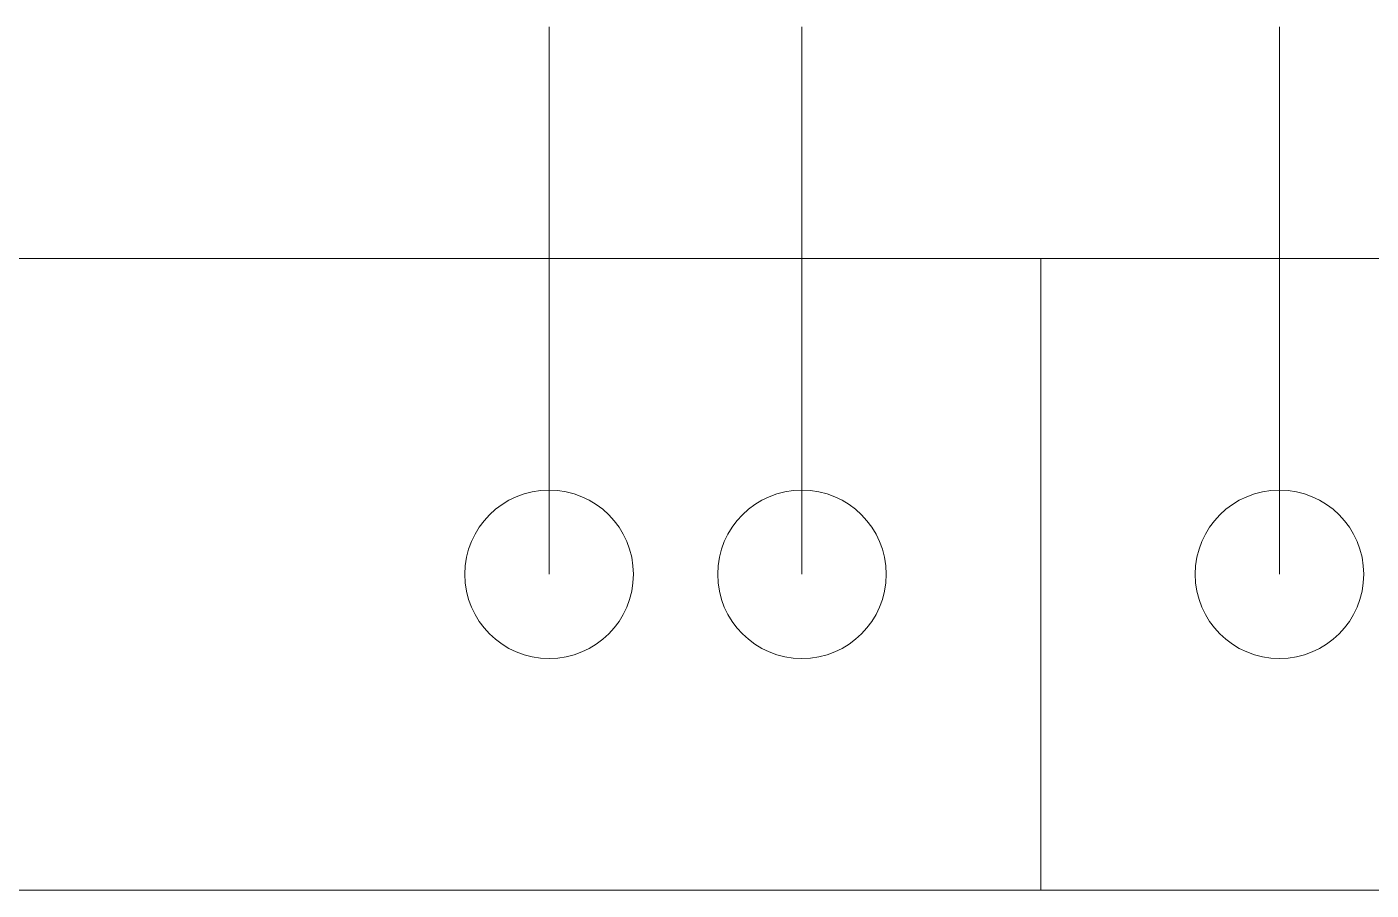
# Model space of a CAD drawing. Header units: millimetres. Extents: x 30 to 190, y -69 to 31.
# Drawn here: x 59.55 to 91.45, y 11 to 31.5 of the extents above; entities that cross this region are included whole.
import ezdxf

# ---------------------------------------------------------------- set-up
doc = ezdxf.new("R2010")
doc.units = ezdxf.units.MM
doc.header["$LTSCALE"] = 20
doc.layers.add('Ontwerplaag-1', color=7, linetype='Continuous')

msp = doc.modelspace()

# ---------------------------------------------------------------- linework, layer by layer
at = {"layer": 'Ontwerplaag-1', "color": 7, "linetype": 'Continuous', "lineweight": 5, "transparency": 33554687}
for p, q in [((71.944, 18.5), (71.944, 31.5)), ((77.944, 18.5), (77.944, 31.5)), ((89.277, 18.5), (89.277, 31.5)), ((30.277, 26), (190.277, 26)), ((30.277, 26), (190.277, 26)), ((83.61, 26), (83.61, 11)), ((190.277, 11), (30.277, 11)), ((190.277, 11), (30.277, 11))]:
    msp.add_line(p, q, dxfattribs=at)
for centre in [(71.944, 18.5), (77.944, 18.5), (89.277, 18.5)]:
    msp.add_circle(centre, 2, dxfattribs=at)

doc.saveas('drawing.dxf')
